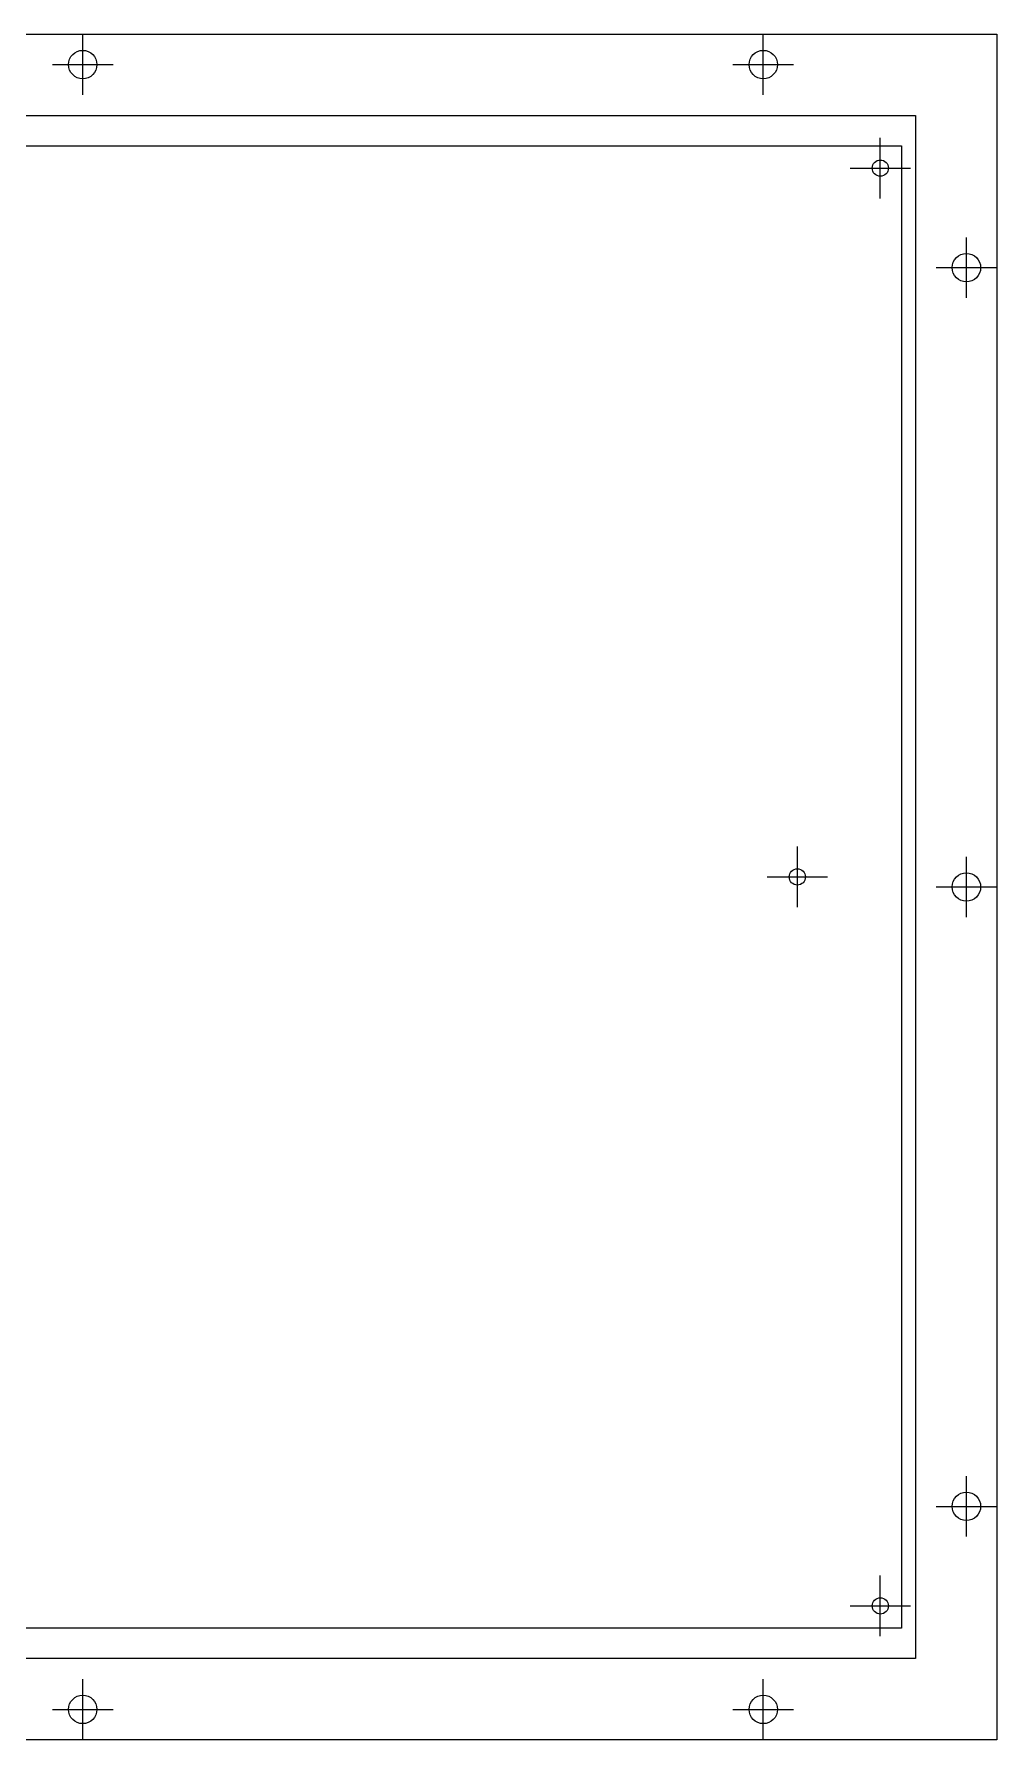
# Model space of a CAD drawing. Header units: millimetres. Extents: x 690 to 2444, y 537 to 1412.
# Drawn here: x 2207.4 to 2444.3, y 537.1 to 957.1 of the extents above; entities that cross this region are included whole.
import ezdxf

# ---------------------------------------------------------------- set-up
doc = ezdxf.new("R2010")
doc.units = ezdxf.units.MM

msp = doc.modelspace()

# ---------------------------------------------------------------- linework, layer by layer
for p, q in [((1994.32, 957.07), (2444.32, 957.07)), ((2444.32, 957.07), (2444.32, 537.07)), ((2014.32, 937.07), (2424.32, 937.07)), ((2424.32, 937.07), (2424.32, 557.07)), ((2424.32, 557.07), (2014.32, 557.07)), ((2444.32, 537.07), (1994.32, 537.07))]:
    msp.add_line(p, q)
at = {"color": 6}
for p, q in [((2219.32, 942.11), (2219.32, 957.03)), ((2386.82, 942.11), (2386.82, 957.03)), ((2211.86, 949.57), (2226.77, 949.57)), ((2379.36, 949.57), (2394.27, 949.57)), ((2415.63, 916.62), (2415.63, 931.53)), ((2408.17, 924.07), (2423.09, 924.07)), ((2436.82, 892.11), (2436.82, 907.03)), ((2429.36, 899.57), (2444.27, 899.57)), ((2395.21, 742.09), (2395.21, 757.01)), ((2436.82, 739.61), (2436.82, 754.53)), ((2387.75, 749.55), (2402.66, 749.55)), ((2429.36, 747.07), (2444.27, 747.07)), ((2436.82, 587.11), (2436.82, 602.03)), ((2429.36, 594.57), (2444.27, 594.57)), ((2415.63, 562.61), (2415.63, 577.52)), ((2408.17, 570.06), (2423.09, 570.06)), ((2219.32, 537.11), (2219.32, 552.03)), ((2386.82, 537.11), (2386.82, 552.03)), ((2211.86, 544.57), (2226.77, 544.57)), ((2379.36, 544.57), (2394.27, 544.57))]:
    msp.add_line(p, q, dxfattribs=at)
at = {"color": 1}
for p, q in [((2175.82, 929.57), (2420.82, 929.57)), ((2420.82, 929.57), (2420.82, 564.57)), ((2420.82, 564.57), (2175.82, 564.57))]:
    msp.add_line(p, q, dxfattribs=at)
at = {"color": 6}
for centre in [(2219.32, 949.57), (2386.82, 949.57), (2436.82, 899.57), (2436.82, 747.07), (2436.82, 594.57), (2219.32, 544.57), (2386.82, 544.57)]:
    msp.add_circle(centre, 3.5, dxfattribs=at)
at = {"color": 2}
for centre in [(2415.63, 924.07), (2395.21, 749.55), (2415.63, 570.06)]:
    msp.add_circle(centre, 2, dxfattribs=at)

doc.saveas('drawing.dxf')
